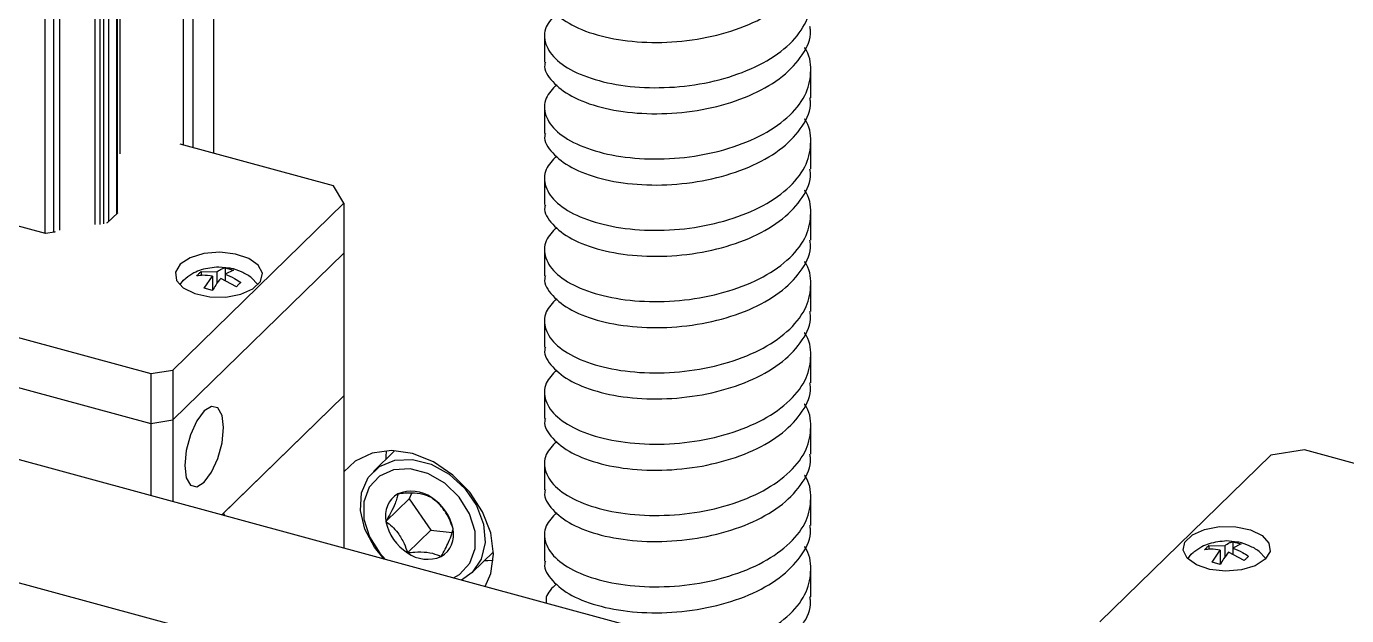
# Model space of a CAD drawing. Header units: millimetres. Extents: x 0 to 3353, y 0 to 2591.
# Drawn here: x 1796.7 to 1876, y 2216.2 to 2251.6 of the extents above; entities that cross this region are included whole.
import ezdxf

# ---------------------------------------------------------------- set-up
doc = ezdxf.new("R2010")
doc.units = ezdxf.units.MM
doc.header["$LTSCALE"] = 12

msp = doc.modelspace()

# ---------------------------------------------------------------- linework, layer by layer
at = {"color": 7, "linetype": 'Continuous', "lineweight": 25}
for p, q in [((1797.756, 2310.991), (1797.756, 2239.199)), ((1798.292, 2310.849), (1798.292, 2239.26)), ((1798.639, 2310.754), (1798.639, 2239.385)), ((1801.072, 2310.093), (1801.072, 2239.727)), ((1802.138, 2240.49), (1802.138, 2309.803)), ((1807.901, 2265.737), (1807.901, 2244.012)), ((1827.803, 2251.059), (1827.803, 2249.494)), ((1843.803, 2247.352), (1843.803, 2248.916)), ((1827.803, 2246.773), (1827.803, 2245.208)), ((1815.112, 2242.052), (1805.892, 2244.558)), ((1843.803, 2243.066), (1843.803, 2244.63)), ((1815.738, 2241.008), (1815.112, 2242.052)), ((1827.803, 2242.487), (1827.803, 2240.923)), ((1797.812, 2239.183), (1791.293, 2240.955)), ((1802.149, 2240.436), (1801.519, 2239.821)), ((1802.135, 2240.459), (1802.149, 2240.436)), ((1805.463, 2230.98), (1815.738, 2241.008)), ((1815.738, 2241.008), (1815.738, 2238.008)), ((1843.803, 2238.78), (1843.803, 2240.344)), ((1801.519, 2239.821), (1801.473, 2239.814)), ((1798.353, 2239.269), (1797.812, 2239.183)), ((1798.381, 2239.293), (1798.353, 2239.269)), ((1776.087, 2238.391), (1804.134, 2230.768)), ((1805.463, 2227.98), (1815.738, 2238.008)), ((1815.738, 2238.008), (1815.738, 2229.437)), ((1827.803, 2238.202), (1827.803, 2236.637)), ((1808.85, 2237.102), (1808.219, 2237.174)), ((1808.601, 2237.127), (1809.097, 2236.992)), ((1808.601, 2237.127), (1808.601, 2236.746)), ((1807.156, 2236.897), (1808.102, 2236.879)), ((1807.156, 2236.897), (1807.156, 2236.665)), ((1807.341, 2235.897), (1807.841, 2236.624)), ((1807.841, 2236.624), (1807.841, 2235.769)), ((1808.102, 2236.879), (1808.102, 2236.18)), ((1809.282, 2235.992), (1808.336, 2236.489)), ((1809.097, 2236.992), (1808.597, 2236.744)), ((1808.597, 2236.744), (1808.597, 2236.352)), ((1774.489, 2235.825), (1804.134, 2227.768)), ((1807.837, 2235.762), (1807.341, 2235.897)), ((1843.803, 2234.495), (1843.803, 2236.058)), ((1827.803, 2233.916), (1827.803, 2232.351)), ((1843.803, 2230.209), (1843.803, 2231.772)), ((1881.918, 2202.288), (1776.604, 2230.909)), ((1790.677, 2231.426), (1804.134, 2227.768)), ((1804.134, 2230.768), (1805.463, 2230.98)), ((1804.134, 2230.768), (1804.134, 2227.768)), ((1805.463, 2230.98), (1805.463, 2227.98)), ((1808.395, 2222.269), (1815.738, 2229.437)), ((1808.504, 2222.376), (1815.738, 2229.437)), ((1815.738, 2229.437), (1815.738, 2220.274)), ((1827.803, 2229.63), (1827.803, 2228.065)), ((1880.683, 2195.227), (1760.402, 2227.917)), ((1804.134, 2227.768), (1805.463, 2227.98)), ((1804.134, 2227.768), (1804.134, 2223.427)), ((1805.463, 2227.98), (1805.463, 2223.066)), ((1843.803, 2225.923), (1843.803, 2227.487)), ((1818.79, 2226.134), (1817.515, 2224.888)), ((1873.483, 2226.188), (1871.456, 2225.865)), ((1877.589, 2225.072), (1873.483, 2226.188)), ((1827.803, 2225.344), (1827.803, 2223.779)), ((1871.456, 2225.865), (1861.181, 2215.837)), ((1819.67, 2223.245), (1818.27, 2221.878)), ((1819.81, 2223.568), (1819.67, 2223.245)), ((1819.67, 2223.245), (1820.966, 2221.363)), ((1843.803, 2221.637), (1843.803, 2223.201)), ((1808.602, 2222.213), (1808.504, 2222.376)), ((1820.966, 2221.363), (1819.566, 2219.996)), ((1820.966, 2221.363), (1822.251, 2221.219)), ((1827.803, 2221.058), (1827.803, 2219.493)), ((1867.738, 2220.431), (1868.685, 2220.414)), ((1867.738, 2220.431), (1867.738, 2220.2)), ((1868.685, 2220.414), (1868.685, 2219.714)), ((1869.433, 2220.637), (1868.802, 2220.709)), ((1869.679, 2220.527), (1869.18, 2220.279)), ((1869.184, 2220.662), (1869.679, 2220.527)), ((1869.184, 2220.662), (1869.184, 2220.281)), ((1823.452, 2218.806), (1824.727, 2220.051)), ((1867.924, 2219.432), (1868.423, 2220.159)), ((1868.423, 2220.159), (1868.423, 2219.304)), ((1869.865, 2219.527), (1868.919, 2220.024)), ((1869.18, 2220.279), (1869.18, 2219.887)), ((1843.803, 2217.351), (1843.803, 2218.915)), ((1868.419, 2219.297), (1867.924, 2219.432))]:
    msp.add_line(p, q, dxfattribs=at)
at = {"color": 8, "linetype": 'Continuous', "lineweight": 25}
for p, q in [((1800.766, 2310.176), (1800.766, 2239.723)), ((1801.292, 2310.033), (1801.292, 2239.762)), ((1801.587, 2309.953), (1801.587, 2239.888)), ((1802.08, 2309.819), (1802.08, 2240.369)), ((1802.267, 2309.768), (1802.267, 2243.981)), ((1806.07, 2267.278), (1806.07, 2244.51)), ((1806.659, 2266.649), (1806.659, 2244.35))]:
    msp.add_line(p, q, dxfattribs=at)
at = {"color": 7, "linetype": 'Continuous', "lineweight": 25, "flags": 128}
for points in [[(1805.897, 2237.335), (1805.612, 2236.861), (1805.678, 2236.365), (1806.087, 2235.915), (1806.785, 2235.572), (1807.676, 2235.382), (1808.64, 2235.37), (1809.548, 2235.538), (1810.276, 2235.864), (1810.726, 2236.304), (1810.838, 2236.797), (1810.596, 2237.278), (1810.033, 2237.682), (1809.225, 2237.953), (1808.281, 2238.056), (1807.329, 2237.976), (1806.497, 2237.725), (1805.897, 2237.335)], [(1805.877, 2236.093), (1806.089, 2236.383), (1806.23, 2236.504)], [(1810.214, 2236.499), (1810.52, 2236.171), (1810.561, 2236.093)], [(1807.338, 2228.523), (1806.891, 2227.925), (1806.513, 2227.091), (1806.26, 2226.148), (1806.171, 2225.242), (1806.26, 2224.508), (1806.513, 2224.06), (1806.891, 2223.965), (1807.338, 2224.238), (1807.784, 2224.836), (1808.163, 2225.67), (1808.416, 2226.613), (1808.504, 2227.519), (1808.416, 2228.253), (1808.163, 2228.701), (1807.784, 2228.796), (1807.338, 2228.523)], [(1824.729, 2219.922), (1824.563, 2221.187), (1824.077, 2222.456), (1823.304, 2223.642), (1822.297, 2224.665), (1821.124, 2225.455), (1819.865, 2225.958), (1818.606, 2226.139), (1817.433, 2225.987), (1816.425, 2225.512), (1815.738, 2224.861)], [(1818.283, 2226.132), (1818.267, 2225.754), (1818.269, 2225.625)], [(1818.159, 2219.616), (1817.578, 2220.325), (1817.004, 2221.414), (1816.739, 2222.541), (1816.807, 2223.606), (1817.202, 2224.516), (1817.888, 2225.188), (1818.805, 2225.563), (1819.87, 2225.608)], [(1819.87, 2225.608), (1820.991, 2225.319), (1822.066, 2224.721), (1823.001, 2223.868), (1823.712, 2222.836), (1824.136, 2221.715), (1824.235, 2220.607), (1824.001, 2219.608), (1823.455, 2218.809), (1822.808, 2218.352)], [(1819.733, 2225.038), (1818.729, 2224.988), (1817.877, 2224.611), (1817.261, 2223.944), (1816.94, 2223.054), (1816.947, 2222.026), (1817.281, 2220.962), (1817.909, 2219.965), (1818.245, 2219.592)], [(1822.325, 2218.484), (1822.693, 2218.696), (1823.309, 2219.363), (1823.63, 2220.253), (1823.623, 2221.281), (1823.289, 2222.345), (1822.661, 2223.342), (1821.801, 2224.173), (1820.792, 2224.757), (1819.733, 2225.038)], [(1871.123, 2219.608), (1870.524, 2219.219), (1869.692, 2218.967), (1868.74, 2218.888), (1867.796, 2218.99), (1866.988, 2219.262), (1866.425, 2219.665), (1866.183, 2220.146), (1866.294, 2220.64), (1866.745, 2221.079), (1867.473, 2221.405), (1868.38, 2221.574), (1869.345, 2221.562), (1870.236, 2221.372), (1870.933, 2221.028), (1871.343, 2220.579), (1871.409, 2220.083), (1871.123, 2219.608)], [(1824.224, 2217.967), (1824.563, 2218.746), (1824.729, 2219.922)], [(1866.46, 2219.628), (1866.672, 2219.918), (1866.813, 2220.039)], [(1870.797, 2220.034), (1871.102, 2219.706), (1871.143, 2219.628)], [(1824.206, 2219.542), (1824.391, 2219.536), (1824.713, 2219.544)]]:
    msp.add_lwpolyline(points, dxfattribs=at)
at = {"color": 7, "linetype": 'Continuous', "lineweight": 25}
for centre, radius, start, end in [((1819.799, 2221.653), 2.049, 53.97648, 113.28444), ((1819.745, 2222.223), 1.515, 119.94584, 193.13621), ((1819.494, 2220.884), 2.859, 10.98992, 58.10573), ((1821.076, 2222.423), 2.859, 190.98992, 238.10573), ((1820.824, 2221.084), 1.515, 299.94584, 13.13621), ((1820.771, 2221.653), 2.049, 233.97648, 293.28444)]:
    msp.add_arc(centre, radius, start, end, dxfattribs=at)
for points, knots in [([(1828.528, 2252.424), (1828.283, 2252.158), (1827.743, 2251.574), (1827.773, 2250.561), (1828.468, 2249.563), (1829.855, 2248.721), (1831.78, 2248.141), (1834.074, 2247.897), (1836.529, 2248.022), (1838.914, 2248.535), (1841.017, 2249.396), (1842.644, 2250.555), (1843.609, 2251.888), (1843.936, 2253.263), (1843.618, 2254.131), (1843.463, 2254.553)], [0, 0, 0, 0, 0.0656277, 0.1444405, 0.2237837, 0.3027156, 0.3817719, 0.461009, 0.5398515, 0.6192418, 0.6980755, 0.7773366, 0.8563668, 0.9302471, 1, 1, 1, 1]), ([(1827.849, 2253.778), (1827.834, 2253.726), (1827.723, 2253.328), (1828.214, 2252.586), (1829.344, 2251.68), (1831.13, 2251.014), (1833.328, 2250.655), (1835.757, 2250.663), (1838.184, 2251.057), (1840.413, 2251.81), (1842.153, 2252.893), (1843.167, 2253.821), (1843.345, 2254.38), (1843.372, 2254.463)], [0, 0, 0, 0, 0.0161279, 0.1237369, 0.230621, 0.338251, 0.4452593, 0.5525339, 0.6599368, 0.7668844, 0.8745465, 0.9814447, 1, 1, 1, 1]), ([(1827.849, 2249.492), (1827.834, 2249.44), (1827.723, 2249.043), (1828.214, 2248.3), (1829.344, 2247.394), (1831.13, 2246.728), (1833.329, 2246.369), (1835.756, 2246.378), (1838.188, 2246.771), (1840.399, 2247.525), (1842.204, 2248.602), (1843.362, 2249.908), (1843.876, 2250.969), (1843.765, 2251.544), (1843.747, 2251.635)], [0, 0, 0, 0, 0.0145395, 0.1115504, 0.2079078, 0.3049377, 0.4014071, 0.4981165, 0.5949416, 0.6913563, 0.7884151, 0.8847853, 0.9817323, 1, 1, 1, 1]), ([(1828.528, 2248.138), (1828.283, 2247.872), (1827.743, 2247.288), (1827.773, 2246.275), (1828.468, 2245.277), (1829.855, 2244.435), (1831.78, 2243.856), (1834.074, 2243.612), (1836.529, 2243.736), (1838.914, 2244.249), (1841.019, 2245.11), (1842.639, 2246.268), (1843.63, 2247.606), (1843.871, 2248.991), (1843.753, 2249.931), (1843.437, 2250.353), (1843.435, 2250.356)], [0, 0, 0, 0, 0.0653041, 0.1437283, 0.2226802, 0.3012229, 0.3798895, 0.4587358, 0.5371895, 0.6161884, 0.6946334, 0.7735036, 0.8521441, 0.9256601, 0.9994437, 1, 1, 1, 1]), ([(1827.849, 2245.206), (1827.834, 2245.154), (1827.723, 2244.757), (1828.214, 2244.014), (1829.344, 2243.108), (1831.13, 2242.442), (1833.329, 2242.083), (1835.756, 2242.092), (1838.188, 2242.485), (1840.399, 2243.239), (1842.204, 2244.316), (1843.362, 2245.622), (1843.876, 2246.683), (1843.765, 2247.258), (1843.747, 2247.349)], [0, 0, 0, 0, 0.0145395, 0.1115504, 0.2079078, 0.3049377, 0.4014071, 0.4981165, 0.5949416, 0.6913563, 0.7884151, 0.8847853, 0.9817323, 1, 1, 1, 1]), ([(1828.528, 2243.852), (1828.283, 2243.587), (1827.743, 2243.002), (1827.773, 2241.989), (1828.468, 2240.992), (1829.855, 2240.149), (1831.78, 2239.57), (1834.074, 2239.326), (1836.529, 2239.45), (1838.914, 2239.963), (1841.019, 2240.824), (1842.639, 2241.982), (1843.63, 2243.32), (1843.871, 2244.705), (1843.753, 2245.645), (1843.437, 2246.067), (1843.435, 2246.07)], [0, 0, 0, 0, 0.065304, 0.143728, 0.22268, 0.301223, 0.379889, 0.458736, 0.53719, 0.616188, 0.694633, 0.773504, 0.852144, 0.92566, 0.999444, 1, 1, 1, 1]), ([(1827.849, 2240.92), (1827.834, 2240.868), (1827.723, 2240.471), (1828.214, 2239.728), (1829.344, 2238.822), (1831.13, 2238.156), (1833.329, 2237.797), (1835.756, 2237.806), (1838.188, 2238.199), (1840.399, 2238.954), (1842.204, 2240.031), (1843.362, 2241.336), (1843.876, 2242.397), (1843.765, 2242.972), (1843.747, 2243.063)], [0, 0, 0, 0, 0.0145395, 0.1115504, 0.2079078, 0.3049377, 0.4014071, 0.4981165, 0.5949416, 0.6913563, 0.7884151, 0.8847853, 0.9817323, 1, 1, 1, 1]), ([(1828.528, 2239.566), (1828.283, 2239.301), (1827.743, 2238.717), (1827.773, 2237.703), (1828.468, 2236.706), (1829.855, 2235.863), (1831.78, 2235.284), (1834.074, 2235.04), (1836.529, 2235.164), (1838.914, 2235.678), (1841.019, 2236.539), (1842.639, 2237.696), (1843.63, 2239.034), (1843.871, 2240.42), (1843.753, 2241.359), (1843.437, 2241.781), (1843.435, 2241.785)], [0, 0, 0, 0, 0.065304, 0.143728, 0.22268, 0.301223, 0.379889, 0.458736, 0.53719, 0.616188, 0.694633, 0.773504, 0.852144, 0.92566, 0.999444, 1, 1, 1, 1]), ([(1827.849, 2236.634), (1827.834, 2236.583), (1827.723, 2236.185), (1828.214, 2235.442), (1829.344, 2234.536), (1831.13, 2233.87), (1833.329, 2233.512), (1835.756, 2233.52), (1838.188, 2233.913), (1840.399, 2234.668), (1842.204, 2235.745), (1843.362, 2237.051), (1843.876, 2238.112), (1843.765, 2238.686), (1843.747, 2238.778)], [0, 0, 0, 0, 0.014539, 0.11155, 0.207908, 0.304938, 0.401407, 0.498117, 0.594942, 0.691356, 0.788415, 0.884785, 0.981732, 1, 1, 1, 1]), ([(1808.219, 2237.174), (1807.863, 2237.14), (1807.348, 2237.091), (1806.688, 2236.819), (1806.405, 2236.608), (1806.249, 2236.492)], [0, 0, 0, 0, 0.502309, 0.726983, 1, 1, 1, 1]), ([(1808.102, 2236.879), (1808.204, 2236.953), (1808.376, 2237.077), (1808.537, 2237.112), (1808.601, 2237.127)], [0, 0, 0, 0, 0.595367, 1, 1, 1, 1]), ([(1810.208, 2236.494), (1810.195, 2236.507), (1810.02, 2236.683), (1809.584, 2236.877), (1809.138, 2237.074), (1808.885, 2237.099), (1808.85, 2237.102)], [0, 0, 0, 0, 0.037685, 0.493813, 0.929996, 1, 1, 1, 1]), ([(1828.528, 2235.28), (1828.283, 2235.015), (1827.743, 2234.431), (1827.773, 2233.417), (1828.468, 2232.42), (1829.855, 2231.577), (1831.78, 2230.998), (1834.074, 2230.754), (1836.529, 2230.879), (1838.914, 2231.392), (1841.019, 2232.253), (1842.639, 2233.411), (1843.63, 2234.748), (1843.871, 2236.134), (1843.753, 2237.073), (1843.437, 2237.496), (1843.435, 2237.499)], [0, 0, 0, 0, 0.0653041, 0.1437283, 0.2226802, 0.3012229, 0.3798895, 0.4587358, 0.5371895, 0.6161884, 0.6946334, 0.7735036, 0.8521441, 0.9256601, 0.9994437, 1, 1, 1, 1]), ([(1807.841, 2236.624), (1807.647, 2236.65), (1807.321, 2236.696), (1807.017, 2236.657), (1806.894, 2236.641)], [0, 0, 0, 0, 0.595367, 1, 1, 1, 1]), ([(1808.336, 2236.489), (1808.234, 2236.363), (1808.062, 2236.152), (1807.901, 2235.875), (1807.837, 2235.762)], [0, 0, 0, 0, 0.595367, 1, 1, 1, 1]), ([(1808.597, 2236.744), (1808.791, 2236.666), (1809.117, 2236.534), (1809.421, 2236.33), (1809.544, 2236.248)], [0, 0, 0, 0, 0.595367, 1, 1, 1, 1]), ([(1827.849, 2232.349), (1827.834, 2232.297), (1827.723, 2231.899), (1828.214, 2231.156), (1829.344, 2230.25), (1831.13, 2229.585), (1833.329, 2229.226), (1835.756, 2229.234), (1838.188, 2229.627), (1840.399, 2230.382), (1842.204, 2231.459), (1843.362, 2232.765), (1843.876, 2233.826), (1843.765, 2234.401), (1843.747, 2234.492)], [0, 0, 0, 0, 0.014539, 0.11155, 0.207908, 0.304938, 0.401407, 0.498117, 0.594942, 0.691356, 0.788415, 0.884785, 0.981732, 1, 1, 1, 1]), ([(1828.528, 2230.994), (1828.283, 2230.729), (1827.743, 2230.145), (1827.773, 2229.131), (1828.468, 2228.134), (1829.855, 2227.291), (1831.78, 2226.712), (1834.074, 2226.468), (1836.529, 2226.593), (1838.914, 2227.106), (1841.019, 2227.967), (1842.639, 2229.125), (1843.63, 2230.462), (1843.871, 2231.848), (1843.753, 2232.787), (1843.437, 2233.21), (1843.435, 2233.213)], [0, 0, 0, 0, 0.065304, 0.143728, 0.22268, 0.301223, 0.379889, 0.458736, 0.53719, 0.616188, 0.694633, 0.773504, 0.852144, 0.92566, 0.999444, 1, 1, 1, 1]), ([(1827.849, 2228.063), (1827.834, 2228.011), (1827.723, 2227.613), (1828.214, 2226.871), (1829.344, 2225.965), (1831.13, 2225.299), (1833.329, 2224.94), (1835.756, 2224.948), (1838.188, 2225.341), (1840.399, 2226.096), (1842.204, 2227.173), (1843.362, 2228.479), (1843.876, 2229.54), (1843.765, 2230.115), (1843.747, 2230.206)], [0, 0, 0, 0, 0.014539, 0.11155, 0.207908, 0.304938, 0.401407, 0.498117, 0.594942, 0.691356, 0.788415, 0.884785, 0.981732, 1, 1, 1, 1]), ([(1828.528, 2226.709), (1828.283, 2226.443), (1827.743, 2225.859), (1827.773, 2224.846), (1828.468, 2223.848), (1829.855, 2223.005), (1831.78, 2222.426), (1834.074, 2222.182), (1836.529, 2222.307), (1838.914, 2222.82), (1841.019, 2223.681), (1842.639, 2224.839), (1843.63, 2226.176), (1843.871, 2227.562), (1843.753, 2228.502), (1843.437, 2228.924), (1843.435, 2228.927)], [0, 0, 0, 0, 0.065304, 0.143728, 0.22268, 0.301223, 0.379889, 0.458736, 0.53719, 0.616188, 0.694633, 0.773504, 0.852144, 0.92566, 0.999444, 1, 1, 1, 1]), ([(1827.849, 2223.777), (1827.834, 2223.725), (1827.723, 2223.327), (1828.214, 2222.585), (1829.344, 2221.679), (1831.13, 2221.013), (1833.329, 2220.654), (1835.756, 2220.663), (1838.188, 2221.056), (1840.399, 2221.81), (1842.204, 2222.887), (1843.362, 2224.193), (1843.876, 2225.254), (1843.765, 2225.829), (1843.747, 2225.92)], [0, 0, 0, 0, 0.014539, 0.11155, 0.207908, 0.304938, 0.401407, 0.498117, 0.594942, 0.691356, 0.788415, 0.884785, 0.981732, 1, 1, 1, 1]), ([(1828.528, 2222.423), (1828.283, 2222.157), (1827.743, 2221.573), (1827.773, 2220.56), (1828.468, 2219.562), (1829.855, 2218.72), (1831.78, 2218.141), (1834.074, 2217.897), (1836.529, 2218.021), (1838.914, 2218.534), (1841.019, 2219.395), (1842.639, 2220.553), (1843.63, 2221.891), (1843.871, 2223.276), (1843.753, 2224.216), (1843.437, 2224.638), (1843.435, 2224.641)], [0, 0, 0, 0, 0.065304, 0.143728, 0.22268, 0.301223, 0.379889, 0.458736, 0.53719, 0.616188, 0.694633, 0.773504, 0.852144, 0.92566, 0.999444, 1, 1, 1, 1]), ([(1821.004, 2223.311), (1820.93, 2223.346), (1820.696, 2223.457), (1820.189, 2223.587), (1819.533, 2223.593), (1819.132, 2223.551), (1818.989, 2223.536)], [0, 0, 0, 0, 0.1560255, 0.4937074, 0.8190578, 1, 1, 1, 1]), ([(1818.989, 2223.536), (1818.974, 2223.455), (1818.942, 2223.291), (1818.813, 2222.919), (1818.579, 2222.425), (1818.365, 2222.046), (1818.27, 2221.878)], [0, 0, 0, 0, 0.216453, 0.440306, 0.751896, 1, 1, 1, 1]), ([(1822.3, 2221.429), (1822.245, 2221.59), (1822.133, 2221.92), (1821.855, 2222.463), (1821.461, 2222.951), (1821.145, 2223.2), (1821.004, 2223.311)], [0, 0, 0, 0, 0.216453, 0.440306, 0.751896, 1, 1, 1, 1]), ([(1818.27, 2221.878), (1818.392, 2221.782), (1818.642, 2221.587), (1819.034, 2221.157), (1819.359, 2220.601), (1819.502, 2220.182), (1819.566, 2219.996)], [0, 0, 0, 0, 0.216453, 0.440306, 0.751896, 1, 1, 1, 1]), ([(1821.581, 2219.771), (1821.664, 2219.918), (1821.833, 2220.216), (1822.076, 2220.7), (1822.241, 2221.126), (1822.282, 2221.336), (1822.3, 2221.429)], [0, 0, 0, 0, 0.216453, 0.440306, 0.751896, 1, 1, 1, 1]), ([(1827.849, 2219.491), (1827.834, 2219.439), (1827.723, 2219.042), (1828.214, 2218.299), (1829.344, 2217.393), (1831.13, 2216.727), (1833.329, 2216.368), (1835.756, 2216.377), (1838.188, 2216.77), (1840.399, 2217.524), (1842.204, 2218.601), (1843.362, 2219.907), (1843.876, 2220.968), (1843.765, 2221.543), (1843.747, 2221.634)], [0, 0, 0, 0, 0.0145395, 0.1115504, 0.2079078, 0.3049377, 0.4014071, 0.4981165, 0.5949416, 0.6913563, 0.7884151, 0.8847853, 0.9817323, 1, 1, 1, 1]), ([(1868.802, 2220.709), (1868.446, 2220.675), (1867.931, 2220.626), (1867.27, 2220.354), (1866.987, 2220.143), (1866.832, 2220.027)], [0, 0, 0, 0, 0.502309, 0.726983, 1, 1, 1, 1]), ([(1868.685, 2220.414), (1868.787, 2220.488), (1868.959, 2220.612), (1869.119, 2220.647), (1869.184, 2220.662)], [0, 0, 0, 0, 0.595367, 1, 1, 1, 1]), ([(1870.791, 2220.029), (1870.778, 2220.042), (1870.603, 2220.218), (1870.167, 2220.412), (1869.721, 2220.609), (1869.468, 2220.634), (1869.433, 2220.637)], [0, 0, 0, 0, 0.037685, 0.493813, 0.929996, 1, 1, 1, 1]), ([(1819.566, 2219.996), (1819.709, 2220.011), (1820.11, 2220.053), (1820.765, 2220.047), (1821.273, 2219.918), (1821.507, 2219.806), (1821.581, 2219.771)], [0, 0, 0, 0, 0.1809422, 0.5062926, 0.8439745, 1, 1, 1, 1]), ([(1838.212, 2214.166), (1838.434, 2214.21), (1839.445, 2214.411), (1841.009, 2215.127), (1842.641, 2216.263), (1843.629, 2217.606), (1843.871, 2218.99), (1843.753, 2219.93), (1843.437, 2220.352), (1843.435, 2220.355)], [0, 0, 0, 0, 0.0543978, 0.2476639, 0.4419777, 0.6357253, 0.8168477, 0.9986294, 1, 1, 1, 1]), ([(1868.423, 2220.159), (1868.229, 2220.185), (1867.903, 2220.231), (1867.6, 2220.192), (1867.477, 2220.176)], [0, 0, 0, 0, 0.595367, 1, 1, 1, 1]), ([(1868.919, 2220.024), (1868.816, 2219.898), (1868.644, 2219.687), (1868.484, 2219.409), (1868.419, 2219.297)], [0, 0, 0, 0, 0.595367, 1, 1, 1, 1]), ([(1869.18, 2220.279), (1869.374, 2220.2), (1869.7, 2220.068), (1870.003, 2219.865), (1870.126, 2219.782)], [0, 0, 0, 0, 0.595367, 1, 1, 1, 1]), ([(1828.528, 2218.137), (1828.251, 2217.873), (1827.858, 2217.5), (1827.89, 2217.089), (1827.899, 2216.969)], [0, 0, 0, 0, 0.707149, 1, 1, 1, 1]), ([(1840.671, 2213.497), (1841.178, 2213.771), (1842.31, 2214.381), (1843.352, 2215.627), (1843.876, 2216.682), (1843.765, 2217.257), (1843.747, 2217.348)], [0, 0, 0, 0, 0.26992, 0.602448, 0.936967, 1, 1, 1, 1])]:
    msp.add_open_spline(points, degree=3, knots=knots, dxfattribs=at)
for points in [[(1806.894, 2236.641), (1806.938, 2236.69), (1807.025, 2236.786), (1807.112, 2236.86), (1807.156, 2236.897)], [(1809.544, 2236.248), (1809.5, 2236.211), (1809.413, 2236.137), (1809.326, 2236.041), (1809.282, 2235.992)], [(1867.477, 2220.176), (1867.521, 2220.225), (1867.608, 2220.321), (1867.695, 2220.395), (1867.738, 2220.431)], [(1870.126, 2219.782), (1870.083, 2219.746), (1869.996, 2219.672), (1869.908, 2219.576), (1869.865, 2219.527)]]:
    msp.add_open_spline(points, degree=3, dxfattribs=at)

doc.saveas('drawing.dxf')
